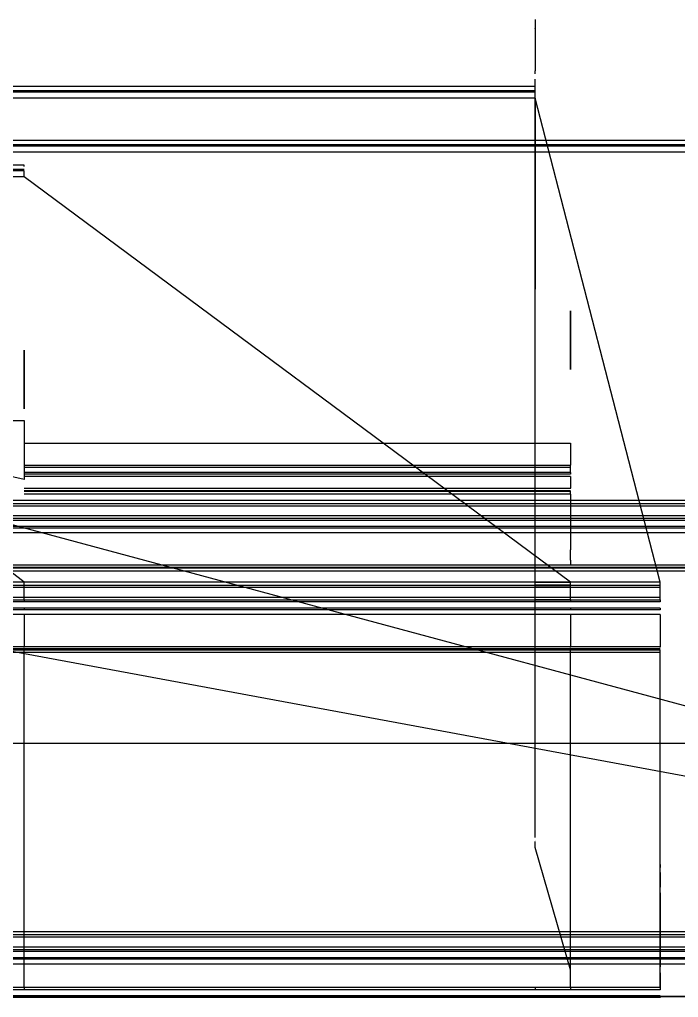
# Model space of a CAD drawing. Header units: metres. Extents: x -754 to -127, y 0 to 641.
# Drawn here: x -639.5 to -415.2, y 304.6 to 637.5 of the extents above; entities that cross this region are included whole.
import ezdxf

# ---------------------------------------------------------------- set-up
doc = ezdxf.new("R2010")
doc.units = ezdxf.units.M

msp = doc.modelspace()

# ---------------------------------------------------------------- linework, layer by layer
for p, q in [((-464, 637.52, -861.74), (-464, 637.52, -867.31)), ((-464, 637.52, -867.31), (-464, 635.52, -868.31)), ((-464, 637.52, -861.74), (-464, 635.52, -860.74)), ((-464, 637.52, -850.71), (-464, 635.52, -851.71)), ((-464, 637.52, -850.71), (-464, 637.52, -845.14)), ((-464, 637.52, -845.14), (-464, 635.52, -844.14)), ((-464, 637.52, -834.11), (-464, 635.52, -835.11)), ((-464, 637.52, -834.11), (-464, 637.52, -828.54)), ((-464, 637.52, -828.54), (-464, 635.52, -827.54)), ((-464, 635.52, -860.74), (-464, 635.52, -868.31)), ((-464, 635.52, -851.71), (-464, 635.52, -844.14)), ((-464, 635.52, -835.11), (-464, 635.52, -827.54)), ((-464, 635.52, -868.31), (-464, 634.52, -868.31)), ((-464, 635.52, -860.74), (-464, 634.52, -860.74)), ((-464, 635.52, -851.71), (-464, 634.52, -851.71)), ((-464, 635.52, -844.14), (-464, 634.52, -844.14)), ((-464, 635.52, -835.11), (-464, 634.52, -835.11)), ((-464, 635.52, -827.54), (-464, 634.52, -827.54)), ((-464, 634.52, -868.31), (-464, 634.54, -867.31)), ((-464, 634.54, -867.31), (-464, 629.89, -867.31)), ((-464, 634.52, -860.74), (-464, 634.54, -861.74)), ((-464, 634.54, -861.74), (-464, 629.89, -861.74)), ((-464, 634.52, -851.71), (-464, 634.54, -850.71)), ((-464, 634.54, -850.71), (-464, 629.89, -850.71)), ((-464, 634.52, -844.14), (-464, 634.54, -845.14)), ((-464, 634.54, -845.14), (-464, 629.89, -845.14)), ((-464, 634.52, -835.11), (-464, 634.54, -834.11)), ((-464, 634.54, -834.11), (-464, 629.89, -834.11)), ((-464, 634.52, -827.54), (-464, 634.54, -828.54)), ((-464, 634.54, -828.54), (-464, 629.89, -828.54)), ((-464, 634.52, -860.74), (-464, 634.52, -868.31)), ((-464, 634.52, -851.71), (-464, 634.52, -844.14)), ((-464, 634.52, -835.11), (-464, 634.52, -827.54)), ((-464, 629.89, -860.74), (-464, 629.89, -868.31)), ((-464, 629.89, -851.71), (-464, 629.89, -844.14)), ((-464, 629.89, -835.11), (-464, 629.89, -827.54)), ((-464, 629.89, -867.31), (-464, 629.89, -868.31)), ((-464, 629.89, -868.31), (-464, 628.89, -868.31)), ((-464, 629.89, -861.74), (-464, 629.89, -860.74)), ((-464, 629.89, -860.74), (-464, 628.89, -860.74)), ((-464, 629.89, -850.71), (-464, 629.89, -851.71)), ((-464, 629.89, -851.71), (-464, 628.89, -851.71)), ((-464, 629.89, -845.14), (-464, 629.89, -844.14)), ((-464, 629.89, -844.14), (-464, 628.89, -844.14)), ((-464, 629.89, -834.11), (-464, 629.89, -835.11)), ((-464, 629.89, -835.11), (-464, 628.89, -835.11)), ((-464, 629.89, -828.54), (-464, 629.89, -827.54)), ((-464, 629.89, -827.54), (-464, 628.89, -827.54)), ((-464, 628.89, -860.74), (-464, 628.89, -868.31)), ((-464, 628.89, -851.71), (-464, 628.89, -844.14)), ((-464, 628.89, -835.11), (-464, 628.89, -827.54)), ((-464, 628.89, -868.31), (-464, 628.89, -867.31)), ((-464, 628.89, -867.31), (-464, 623.02, -867.31)), ((-464, 628.89, -860.74), (-464, 628.89, -861.74)), ((-464, 628.89, -861.74), (-464, 623.02, -861.74)), ((-464, 628.89, -851.71), (-464, 628.89, -850.71)), ((-464, 628.89, -850.71), (-464, 623.02, -850.71)), ((-464, 628.89, -844.14), (-464, 628.89, -845.14)), ((-464, 628.89, -845.14), (-464, 623.02, -845.14)), ((-464, 628.89, -835.11), (-464, 628.89, -834.11)), ((-464, 628.89, -834.11), (-464, 623.02, -834.11)), ((-464, 628.89, -827.54), (-464, 628.89, -828.54)), ((-464, 628.89, -828.54), (-464, 623.02, -828.54)), ((-464, 623.02, -861.74), (-464, 623.02, -867.31)), ((-464, 623.02, -850.71), (-464, 623.02, -845.14)), ((-464, 623.02, -834.11), (-464, 623.02, -828.54)), ((-464, 623.02, -867.31), (-464, 621.02, -869.81)), ((-464, 623.02, -861.74), (-464, 621.02, -859.24)), ((-464, 623.02, -850.71), (-464, 621.02, -853.21)), ((-464, 623.02, -845.14), (-464, 621.02, -842.64)), ((-464, 623.02, -834.11), (-464, 621.02, -836.61)), ((-464, 623.02, -828.54), (-464, 621.02, -826.04)), ((-464, 621.02, -869.81), (-464, 621.02, -859.24)), ((-464, 621.02, -842.64), (-464, 621.02, -853.21)), ((-464, 621.02, -826.04), (-464, 621.02, -836.61)), ((-464, 621.02, -869.81), (-464, 620.02, -869.81)), ((-464, 621.02, -859.24), (-464, 620.02, -859.24)), ((-464, 621.02, -853.21), (-464, 620.02, -853.21)), ((-464, 621.02, -842.64), (-464, 620.02, -842.64)), ((-464, 621.02, -836.61), (-464, 620.02, -836.61)), ((-464, 621.02, -826.04), (-464, 620.02, -826.04)), ((-464, 619.02, -876.33), (-464, 620.02, -876.33)), ((-464, 620.02, -876.33), (-464, 620.02, -819.53)), ((-464, 619.02, -819.53), (-464, 620.02, -819.53)), ((-464, 619.02, -820.13), (-464, 619.02, -876.33)), ((-464, 619.02, -876.33), (-464, 619.02, -876.33)), ((-464, 619.02, -876.33), (-464, 619.02, -875.73)), ((-464, 619.02, -819.53), (-464, 619.02, -820.13)), ((-464, 619.02, -819.53), (-464, 619.02, -819.53)), ((-464, 617.22, -873.93), (-464, 617.22, -874.53)), ((-464, 617.22, -821.93), (-464, 617.22, -874.53)), ((-464, 613.81, -873.93), (-464, 617.22, -873.93)), ((-464, 613.81, -821.93), (-464, 617.22, -821.93)), ((-464, 617.22, -821.93), (-464, 617.22, -821.33)), ((-464, 614.75, -821.93), (-754, 614.75, -567.34)), ((-464, 613.25, -822.93), (-754, 613.25, -567.34)), ((-464, 612.75, -822.93), (-754, 612.75, -567.34)), ((-464, 614.2, -892.45), (-464, 614.75, -891.35)), ((-464, 614.75, -891.35), (-464, 614.75, -873.93)), ((-464, 613.81, -872.93), (-464, 613.81, -873.93)), ((-464, 542.75, -872.93), (-464, 613.81, -872.93)), ((-464, 613.81, -822.93), (-464, 613.81, -872.93)), ((-464, 542.75, -822.93), (-464, 613.81, -822.93)), ((-464, 613.81, -822.93), (-464, 613.81, -821.93)), ((-464, 613.25, -892.23), (-464, 613.25, -872.93)), ((-464, 612.75, -891.35), (-464, 612.75, -891.73)), ((-464, 610.75, -891.35), (-464, 612.75, -891.35)), ((-464, 612.75, -891.35), (-464, 612.75, -872.93)), ((-464, 610.75, -822.93), (-754, 610.75, -567.34)), ((-464, 610.81, -825.93), (-464, 610.81, -869.93)), ((-464, 610.81, -869.93), (-464, 545.75, -869.93)), ((-464, 610.75, -891.35), (-464, 610.75, -872.93)), ((-421.5, 446, -990.85), (-464, 610.75, -890.6)), ((-464, 609.81, -826.93), (-464, 609.81, -868.93)), ((-464, 609.81, -868.93), (-464, 546.75, -868.93)), ((-127.4, 596.38, -88.43), (-700, 596.38, -181.34)), ((-127.4, 594.88, -87.55), (-700, 594.88, -180.44)), ((-127.4, 594.38, -88.43), (-700, 594.38, -180.14)), ((-127.4, 592.38, -89.18), (-700, 592.38, -178.94)), ((-638, 588, -701.05), (-754, 588, -573.56)), ((-638, 586.5, -701.89), (-754, 586.5, -572.72)), ((-638, 586, -701.05), (-754, 586, -573.57)), ((-638, 587.45, -702.15), (-638, 588, -701.05)), ((-638, 586, -701.05), (-638, 586, -701.43)), ((-638, 584, -701.05), (-638, 586, -701.05)), ((-638, 584, -701.05), (-754, 584, -574.32)), ((-638, 584, -701.05), (-638, 584, -700.3)), ((-452, 446, -783.1), (-638, 584, -700.3)), ((-464, 546.75, -868.93), (-464, 546.75, -826.93)), ((-464, 545.75, -869.93), (-464, 545.75, -825.93)), ((-464, 540.75, -881.93), (-464, 542.75, -881.93)), ((-464, 542.75, -872.93), (-464, 542.75, -881.93)), ((-464, 542.75, -822.93), (-464, 542.75, -872.93)), ((-464, 542.75, -822.93), (-464, 542.75, -813.93)), ((-464, 540.75, -813.93), (-464, 542.75, -813.93)), ((-464, 540.75, -881.93), (-464, 540.76, -813.93)), ((-464, 534.75, -882.93), (-464, 540.75, -882.93)), ((-464, 540.75, -882.93), (-464, 540.75, -881.93)), ((-464, 540.75, -812.93), (-464, 540.75, -813.93)), ((-464, 534.75, -812.93), (-464, 540.75, -812.93)), ((-638, 446, -680.52), (-754, 536, -626.52)), ((-452, 538.36, -942.24), (-452, 538.36, -954.24)), ((-452, 538.36, -954.24), (-452, 518.36, -954.24)), ((-452, 518.36, -954.24), (-452, 538.36, -942.24)), ((-464, 534.75, -880.93), (-464, 534.75, -882.93)), ((-464, 359.67, -880.93), (-464, 534.75, -880.9)), ((-464, 534.75, -880.93), (-464, 534.75, -814.93)), ((-464, 359.67, -872.3), (-464, 534.75, -872.3)), ((-464, 359.67, -870.3), (-464, 534.75, -870.3)), ((-464, 359.67, -825.55), (-464, 534.75, -825.55)), ((-464, 359.67, -823.55), (-464, 534.75, -823.55)), ((-464, 359.67, -814.92), (-464, 534.75, -814.96)), ((-464, 534.75, -814.93), (-464, 534.75, -812.93)), ((-638, 524.99, -743.21), (-638, 524.99, -755.21)), ((-638, 524.99, -755.21), (-638, 504.99, -755.21)), ((-638, 504.99, -755.21), (-638, 524.99, -743.21)), ((-728, 500.99, -655.03), (-638, 500.99, -667.03)), ((-638, 480.99, -667.03), (-728, 500.99, -655.03)), ((-638, 500.99, -667.03), (-638, 480.99, -667.03)), ((-638, 493.31, -754.36), (-452, 493.3, -780.78)), ((-452, 493.3, -780.78), (-452, 485.87, -780.77)), ((-638, 485.87, -758.89), (-452, 485.87, -780.77)), ((-638, 485.15, -759.33), (-452, 485.15, -780.78)), ((-452, 483.31, -778.33), (-638, 483.31, -765.96)), ((-638, 483.31, -760.45), (-638, 483.31, -765.96)), ((-452, 482.81, -780.77), (-638, 482.81, -765.96)), ((-638, 482.81, -760.75), (-638, 482.81, -765.96)), ((-452, 485.15, -780.77), (-452, 485.87, -780.77)), ((-452, 483.31, -778.33), (-452, 485.15, -778.33)), ((-452, 483.31, -780.77), (-452, 482.81, -780.77)), ((-452, 483.31, -780.77), (-452, 483.31, -778.33)), ((-127.4, 327, -75.02), (-700, 481.15, -167.51)), ((-452, 482, -779.33), (-638, 482, -765.96)), ((-638, 482, -761.25), (-638, 482, -765.96)), ((-452, 482, -779.83), (-452, 482, -779.33)), ((-452, 482, -779.33), (-452, 478, -779.33)), ((-638, 478, -763.68), (-452, 478, -779.33)), ((-638, 477.25, -764.14), (-452, 477.25, -779.77)), ((-638, 477, -764.29), (-452, 477, -779.33)), ((-452, 477.73, -779.88), (-452, 478, -779.33)), ((-452, 477, -779.33), (-452, 477, -779.52)), ((-452, 476, -779.33), (-452, 477, -779.33)), ((-127.4, 473.78, -18.02), (-700, 473.78, -107.78)), ((-700, 472.78, -107.18), (-127.4, 472.78, -18.02)), ((-452, 476, -778.96), (-638, 476, -764.9)), ((-452, 476, -779.33), (-452, 476, -778.96)), ((-452, 476, -778.96), (-452, 457, -778.96)), ((-700, 472.03, -106.73), (-127.4, 472.03, -14.01)), ((-700, 468.64, -104.7), (-127.4, 468.64, -18.02)), ((-700, 467.78, -104.18), (-127.4, 467.78, -18.02)), ((-127.4, 467.03, -28.27), (-700, 467.03, -103.73)), ((-127.4, 464.9, -30.39), (-700, 464.9, -102.46)), ((-127.4, 464.4, -30.39), (-700, 464.4, -102.16)), ((-127.4, 462.78, -32.27), (-700, 462.78, -101.18)), ((-452, 453.5, -779.96), (-452, 457, -779.96)), ((-452, 457, -779.96), (-452, 457, -776.46)), ((-452, 453.5, -779.5), (-452, 452, -779.5)), ((-452, 453.5, -778.59), (-452, 453.5, -779.5)), ((-452, 453.5, -779.5), (-452, 453.5, -779.96)), ((-127.4, 451.78, -33.27), (-700, 451.78, -110.17)), ((-127.4, 451.03, -32.83), (-700, 451.03, -111.48)), ((-127.4, 450.78, -33.27), (-700, 450.78, -111.82)), ((-127.4, 449.78, -33.27), (-700, 449.78, -113.31)), ((-638, 446, -680.52), (-754, 446, -586.02)), ((-754, 445, -586.02), (-452, 445, -783.1)), ((-754, 444.25, -585.71), (-638, 444.25, -684.52)), ((-452, 446, -783.1), (-638, 446, -680.52)), ((-638, 445, -680.52), (-638, 446, -680.52)), ((-638, 444.25, -685.02), (-638, 445, -685.02)), ((-638, 445, -685.02), (-638, 445, -680.52)), ((-638, 444.25, -685.02), (-452, 444.25, -787.1)), ((-638, 442.2, -683.62), (-638, 444.25, -684.52)), ((-638, 444.25, -684.52), (-638, 444.25, -685.02)), ((-421.5, 446, -990.85), (-464, 446, -880.91)), ((-464, 446, -814.94), (-452, 446, -783.1)), ((-464, 445, -880.91), (-421.5, 445, -990.85)), ((-452, 445, -783.1), (-464, 445, -814.94)), ((-464, 444.25, -880.91), (-421.5, 444.25, -994.85)), ((-452, 444.25, -783.1), (-464, 444.25, -814.94)), ((-452, 445, -783.1), (-452, 446, -783.1)), ((-452, 444.25, -787.6), (-452, 445, -787.6)), ((-452, 445, -787.6), (-452, 445, -783.1)), ((-452, 442.2, -786.2), (-452, 444.25, -787.1)), ((-452, 444.25, -787.1), (-452, 444.25, -787.6)), ((-421.5, 445, -990.85), (-421.5, 446, -990.85)), ((-421.5, 444.25, -995.35), (-421.5, 445, -995.35)), ((-421.5, 445, -995.35), (-421.5, 445, -990.85)), ((-421.5, 442.2, -993.95), (-421.5, 444.25, -994.85)), ((-421.5, 444.25, -994.85), (-421.5, 444.25, -995.35)), ((-754, 440.87, -586.02), (-638, 440.87, -680.52)), ((-754, 440, -586.02), (-638, 440, -680.52)), ((-638, 440.87, -683.02), (-638, 442.2, -683.62)), ((-638, 440.87, -680.52), (-464, 440.87, -814.94)), ((-638, 440.87, -683.02), (-452, 440.87, -783.1)), ((-638, 440, -680.52), (-638, 440.87, -680.52)), ((-638, 440.87, -680.52), (-638, 440.87, -683.02)), ((-638, 440, -763.1), (-638, 439.25, -763.1)), ((-638, 440, -761.1), (-638, 439.25, -761.1)), ((-638, 440, -671.26), (-638, 439.25, -671.26)), ((-638, 440, -680.52), (-452, 440, -783.1)), ((-464, 440.87, -880.92), (-421.5, 440.87, -990.85)), ((-464, 440, -880.92), (-421.5, 440, -990.85)), ((-464, 440, -880.91), (-421.5, 440, -990.85)), ((-452, 440, -773.85), (-464, 440, -814.94)), ((-452, 440.87, -785.6), (-452, 442.2, -786.2)), ((-452, 440, -783.1), (-452, 440.87, -783.1)), ((-452, 440.87, -783.1), (-452, 440.87, -785.6)), ((-452, 440, -970.85), (-452, 439.25, -970.85)), ((-452, 440, -968.85), (-452, 439.25, -968.85)), ((-452, 440, -773.85), (-452, 439.25, -773.85)), ((-421.5, 440.87, -993.35), (-421.5, 442.2, -993.95)), ((-421.5, 440, -990.85), (-421.5, 440.87, -990.85)), ((-421.5, 440.87, -990.85), (-421.5, 440.87, -993.35)), ((-421.5, 440, -981.6), (-421.5, 439.25, -981.6)), ((-638, 439.25, -670.27), (-754, 439.25, -586.02)), ((-638, 437.13, -668.14), (-754, 437.13, -586.02)), ((-638, 436.63, -668.14), (-754, 436.63, -586.02)), ((-464, 439.25, -814.94), (-638, 439.25, -670.27)), ((-638, 439.25, -763.1), (-638, 439.25, -762.6)), ((-638, 439.25, -761.1), (-638, 439.25, -760.6)), ((-638, 439.25, -671.27), (-638, 439.25, -670.26)), ((-464, 437.13, -814.94), (-638, 437.13, -668.14)), ((-638, 437.13, -761.1), (-638, 436.63, -761.1)), ((-638, 437.13, -759.1), (-638, 436.63, -759.1)), ((-638, 437.13, -668.14), (-638, 436.63, -668.14)), ((-464, 436.63, -814.94), (-638, 436.63, -668.08)), ((-421.5, 439.25, -980.6), (-464, 439.25, -880.92)), ((-421.5, 437.13, -978.48), (-464, 437.13, -880.92)), ((-421.5, 436.63, -978.48), (-464, 436.63, -880.92)), ((-452, 439.25, -970.85), (-452, 439.25, -970.35)), ((-452, 439.25, -968.85), (-452, 439.25, -968.35)), ((-452, 439.25, -773.85), (-452, 439.25, -772.85)), ((-452, 437.13, -968.85), (-452, 436.63, -968.85)), ((-452, 437.13, -966.85), (-452, 436.63, -966.85)), ((-452, 437.13, -770.72), (-452, 436.63, -770.72)), ((-421.5, 439.25, -981.6), (-421.5, 439.25, -980.6)), ((-421.5, 437.13, -978.47), (-421.5, 436.63, -978.47)), ((-638, 435, -665.27), (-754, 435, -586.02)), ((-127.4, 327, -57.02), (-700, 433.15, -120.71)), ((-464, 435, -814.94), (-638, 435, -665.26)), ((-638, 435, -759.22), (-638, 424, -759.22)), ((-638, 435, -757.22), (-638, 424, -757.22)), ((-638, 435, -666.27), (-638, 435, -665.26)), ((-638, 435, -665.26), (-638, 424, -665.26)), ((-421.5, 435, -975.6), (-464, 435, -880.92)), ((-452, 435, -966.98), (-452, 424, -966.98)), ((-452, 435, -964.98), (-452, 424, -964.98)), ((-452, 435, -768.85), (-452, 435, -767.85)), ((-452, 435, -767.85), (-452, 424, -767.85)), ((-421.5, 435, -976.6), (-421.5, 435, -975.6)), ((-421.5, 435, -975.6), (-421.5, 424, -975.6)), ((-638, 424, -665.27), (-754, 424, -586.02)), ((-638, 423.25, -665.71), (-754, 423.25, -586.02)), ((-754, 423, -586.02), (-638, 423, -665.46)), ((-464, 424, -814.93), (-638, 424, -665.27)), ((-638, 423.73, -759.77), (-638, 424, -759.22)), ((-638, 423.73, -757.77), (-638, 424, -757.22)), ((-638, 423.73, -665.81), (-638, 424, -665.27)), ((-638, 423.73, -665.81), (-638, 424, -665.26)), ((-464, 423.25, -814.93), (-638, 423.25, -665.69)), ((-638, 423, -665.26), (-464, 423, -814.93)), ((-638, 422, -759.22), (-638, 423, -759.22)), ((-638, 422, -757.22), (-638, 423, -757.22)), ((-638, 422, -665.26), (-638, 423, -665.26)), ((-421.5, 424, -975.6), (-464, 424, -880.92)), ((-421.5, 423.25, -976.04), (-464, 423.25, -880.92)), ((-464, 423, -880.92), (-421.5, 423, -975.79)), ((-452, 423.73, -967.52), (-452, 424, -966.98)), ((-452, 423.73, -965.52), (-452, 424, -964.98)), ((-452, 423.73, -768.4), (-452, 424, -767.85)), ((-452, 423.73, -768.4), (-452, 424, -767.85)), ((-452, 422, -966.98), (-452, 423, -966.98)), ((-452, 422, -964.98), (-452, 423, -964.98)), ((-452, 422, -767.85), (-452, 423, -767.85)), ((-421.5, 423.73, -976.15), (-421.5, 424, -975.6)), ((-421.5, 423, -975.6), (-421.5, 423, -975.79)), ((-421.5, 422, -975.6), (-421.5, 423, -975.6)), ((-464, 422, -814.93), (-754, 422, -586.02)), ((-638, 422, -665.27), (-754, 422, -586.02)), ((-638, 308, -758.47), (-638, 422, -758.47)), ((-638, 308, -756.47), (-638, 422, -756.47)), ((-638, 308, -664.52), (-638, 422, -664.52)), ((-421.5, 422, -975.6), (-464, 422, -880.92)), ((-452, 308, -966.23), (-452, 422, -966.23)), ((-452, 308, -964.23), (-452, 422, -964.23)), ((-452, 308, -767.1), (-452, 422, -767.1)), ((-421.5, 422, -975.6), (-421.5, 422, -974.85)), ((-421.5, 308, -974.85), (-421.5, 422, -974.85)), ((-700, 391.22, -95.55), (-127.4, 391.22, -61.52)), ((-464, 359.12, -882.77), (-464, 359.67, -881.68)), ((-464, 359.67, -881.68), (-464, 359.67, -814.17)), ((-464, 359.12, -813.08), (-464, 359.67, -814.17)), ((-464, 358.17, -882.52), (-464, 358.17, -813.33)), ((-464, 357.67, -881.68), (-464, 357.67, -882.05)), ((-464, 355.67, -881.68), (-464, 357.67, -881.68)), ((-464, 357.67, -881.68), (-464, 357.67, -814.17)), ((-464, 357.67, -814.17), (-464, 357.67, -813.8)), ((-464, 355.67, -814.17), (-464, 357.67, -814.17)), ((-464, 355.67, -881.68), (-464, 355.67, -880.93)), ((-464, 355.67, -814.17), (-464, 355.67, -814.92)), ((-452, 314, -905.93), (-464, 355.67, -880.93)), ((-464, 355.67, -880.93), (-464, 355.67, -814.92)), ((-452, 314, -789.93), (-464, 355.67, -814.92)), ((-421.5, 349.83, -1096.96), (-421.5, 348.83, -1096.96)), ((-421.5, 349.83, -1076.71), (-421.5, 348.83, -1076.71)), ((-421.5, 349.83, -1096.96), (-421.5, 349.83, -1076.71)), ((-421.5, 348.83, -1096.96), (-421.5, 348.83, -1086.84)), ((-421.5, 348.83, -1076.71), (-421.5, 348.83, -1086.84)), ((-421.5, 347.2, -1095.09), (-421.5, 347.2, -1094.09)), ((-421.5, 347.2, -1094.09), (-421.5, 342.2, -1094.09)), ((-421.5, 347.2, -1094.09), (-421.5, 347.2, -1086.84)), ((-421.5, 347.2, -1079.59), (-421.5, 347.2, -1086.84)), ((-421.5, 347.2, -1079.59), (-421.5, 342.2, -1079.59)), ((-421.5, 347.2, -1078.59), (-421.5, 347.2, -1079.59)), ((-421.5, 341.93, -1094.64), (-421.5, 342.2, -1094.09)), ((-421.5, 342.2, -1094.09), (-421.5, 342.2, -1086.84)), ((-421.5, 342.2, -1079.59), (-421.5, 342.2, -1086.84)), ((-421.5, 341.93, -1079.04), (-421.5, 342.2, -1079.59)), ((-421.5, 341.45, -1094.53), (-421.5, 341.45, -1086.84)), ((-421.5, 341.45, -1079.15), (-421.5, 341.45, -1086.84)), ((-421.5, 341.2, -1094.09), (-421.5, 341.2, -1094.28)), ((-421.5, 340.2, -1094.09), (-421.5, 341.2, -1094.09)), ((-421.5, 341.2, -1094.09), (-421.5, 341.2, -1086.84)), ((-421.5, 341.2, -1079.59), (-421.5, 341.2, -1086.84)), ((-421.5, 341.2, -974.85), (-421.5, 341.2, -1079.76)), ((-421.5, 341.2, -1079.59), (-421.5, 341.2, -1079.4)), ((-421.5, 340.2, -1079.59), (-421.5, 341.2, -1079.59)), ((-421.5, 340.2, -1094.09), (-421.5, 340.2, -1093.34)), ((-421.5, 340.2, -1093.34), (-421.5, 340.2, -1086.84)), ((-421.5, 340.2, -1080.34), (-421.5, 340.2, -1086.84)), ((-421.5, 340.2, -1079.59), (-421.5, 340.2, -1080.34)), ((-421.5, 340.2, -1093.34), (-421.5, 315, -1093.34)), ((-421.5, 340.2, -1080.34), (-421.5, 315, -1080.34)), ((-421.5, 318, -1090.34), (-421.5, 337.2, -1090.34)), ((-421.5, 337.2, -1090.34), (-421.5, 337.2, -1083.34)), ((-421.5, 318.5, -1089.84), (-421.5, 336.7, -1089.84)), ((-421.5, 336.7, -1089.84), (-421.5, 336.7, -1083.84)), ((-421.5, 335.7, -1080.34), (-421.5, 335.7, -988.98)), ((-421.5, 334.7, -1076.25), (-421.5, 335.7, -1076.25)), ((-421.5, 335.7, -1076.25), (-421.5, 335.7, -1069.25)), ((-421.5, 335.7, -1074.99), (-421.5, 335.7, -1067.99)), ((-421.5, 334.7, -1069.25), (-421.5, 335.7, -1069.25)), ((-421.5, 334.7, -1068.25), (-421.5, 335.7, -1068.25)), ((-421.5, 335.7, -1068.25), (-421.5, 335.7, -1061.25)), ((-421.5, 334.7, -1061.25), (-421.5, 335.7, -1061.25)), ((-421.5, 334.7, -1060.25), (-421.5, 335.7, -1060.25)), ((-421.5, 335.7, -1060.25), (-421.5, 335.7, -1053.25)), ((-421.5, 334.7, -1053.25), (-421.5, 335.7, -1053.25)), ((-421.5, 334.7, -1052.37), (-421.5, 335.7, -1052.37)), ((-421.5, 335.7, -1052.37), (-421.5, 335.7, -1045.37)), ((-421.5, 334.7, -1045.37), (-421.5, 335.7, -1045.37)), ((-421.5, 334.7, -1044.37), (-421.5, 335.7, -1044.37)), ((-421.5, 335.7, -1044.37), (-421.5, 335.7, -1037.37)), ((-421.5, 334.7, -1037.37), (-421.5, 335.7, -1037.37)), ((-421.5, 334.7, -1036.37), (-421.5, 335.7, -1036.37)), ((-421.5, 335.7, -1036.37), (-421.5, 335.7, -1029.37)), ((-421.5, 334.7, -1029.37), (-421.5, 335.7, -1029.37)), ((-421.5, 334.7, -1028.02), (-421.5, 335.7, -1028.02)), ((-421.5, 335.7, -1028.02), (-421.5, 335.7, -1021.02)), ((-421.5, 334.7, -1021.02), (-421.5, 335.7, -1021.02)), ((-421.5, 334.7, -1019.76), (-421.5, 335.7, -1019.76)), ((-421.5, 335.7, -1019.76), (-421.5, 335.7, -1012.76)), ((-421.5, 334.7, -1012.76), (-421.5, 335.7, -1012.76)), ((-421.5, 334.7, -1011.76), (-421.5, 335.7, -1011.76)), ((-421.5, 335.7, -1011.76), (-421.5, 335.7, -1004.76)), ((-421.5, 334.7, -1004.76), (-421.5, 335.7, -1004.76)), ((-421.5, 334.7, -1003.76), (-421.5, 335.7, -1003.76)), ((-421.5, 335.7, -1003.76), (-421.5, 335.7, -996.76)), ((-421.5, 334.7, -996.76), (-421.5, 335.7, -996.76)), ((-421.5, 334.7, -995.76), (-421.5, 335.7, -995.76)), ((-421.5, 335.7, -995.76), (-421.5, 335.7, -988.76)), ((-421.5, 334.7, -988.76), (-421.5, 335.7, -988.76)), ((-421.5, 334.7, -987.76), (-421.5, 335.7, -987.76)), ((-421.5, 335.7, -987.76), (-421.5, 335.7, -980.76)), ((-421.5, 334.7, -980.76), (-421.5, 335.7, -980.76)), ((-421.5, 334.7, -1076.25), (-421.5, 334.7, -1075.75)), ((-421.5, 334.7, -1072.75), (-421.5, 334.7, -1076.03)), ((-421.5, 334.7, -1071.49), (-421.5, 334.7, -1074.78)), ((-421.5, 334.7, -1072.75), (-421.5, 334.7, -1069.47)), ((-421.5, 334.7, -1069.25), (-421.5, 334.7, -1069.75)), ((-421.5, 334.7, -1068.25), (-421.5, 334.7, -1067.75)), ((-421.5, 334.7, -1064.75), (-421.5, 334.7, -1068.03)), ((-421.5, 334.7, -1064.75), (-421.5, 334.7, -1061.47)), ((-421.5, 334.7, -1061.25), (-421.5, 334.7, -1061.75)), ((-421.5, 334.7, -1060.25), (-421.5, 334.7, -1059.75)), ((-421.5, 334.7, -1056.75), (-421.5, 334.7, -1060.03)), ((-421.5, 334.7, -1056.75), (-421.5, 334.7, -1053.47)), ((-421.5, 334.7, -1053.25), (-421.5, 334.7, -1053.75)), ((-421.5, 334.7, -1052.37), (-421.5, 334.7, -1051.87)), ((-421.5, 334.7, -1048.87), (-421.5, 334.7, -1052.15)), ((-421.5, 334.7, -1048.87), (-421.5, 334.7, -1045.59)), ((-421.5, 334.7, -1045.37), (-421.5, 334.7, -1045.87)), ((-421.5, 334.7, -1044.37), (-421.5, 334.7, -1043.87)), ((-421.5, 334.7, -1040.87), (-421.5, 334.7, -1044.15)), ((-421.5, 334.7, -1040.87), (-421.5, 334.7, -1037.59)), ((-421.5, 334.7, -1037.37), (-421.5, 334.7, -1037.87)), ((-421.5, 334.7, -1036.37), (-421.5, 334.7, -1035.87)), ((-421.5, 334.7, -1032.87), (-421.5, 334.7, -1036.15)), ((-421.5, 334.7, -1032.87), (-421.5, 334.7, -1029.59)), ((-421.5, 334.7, -1029.37), (-421.5, 334.7, -1029.87)), ((-421.5, 334.7, -1028.02), (-421.5, 334.7, -1027.52)), ((-421.5, 334.7, -1024.52), (-421.5, 334.7, -1027.81)), ((-421.5, 334.7, -1024.52), (-421.5, 334.7, -1021.24)), ((-421.5, 334.7, -1021.02), (-421.5, 334.7, -1021.52)), ((-421.5, 334.7, -1019.76), (-421.5, 334.7, -1019.26)), ((-421.5, 334.7, -1016.26), (-421.5, 334.7, -1019.54)), ((-421.5, 334.7, -1016.26), (-421.5, 334.7, -1012.98)), ((-421.5, 334.7, -1012.76), (-421.5, 334.7, -1013.26)), ((-421.5, 334.7, -1011.76), (-421.5, 334.7, -1011.26)), ((-421.5, 334.7, -1008.26), (-421.5, 334.7, -1011.54)), ((-421.5, 334.7, -1008.26), (-421.5, 334.7, -1004.98)), ((-421.5, 334.7, -1004.76), (-421.5, 334.7, -1005.26)), ((-421.5, 334.7, -1003.76), (-421.5, 334.7, -1003.26)), ((-421.5, 334.7, -1000.26), (-421.5, 334.7, -1003.54)), ((-421.5, 334.7, -1000.26), (-421.5, 334.7, -996.98)), ((-421.5, 334.7, -996.76), (-421.5, 334.7, -997.26)), ((-421.5, 334.7, -995.76), (-421.5, 334.7, -995.26)), ((-421.5, 334.7, -992.26), (-421.5, 334.7, -995.54)), ((-421.5, 334.7, -992.26), (-421.5, 334.7, -988.98)), ((-421.5, 334.7, -988.76), (-421.5, 334.7, -989.26)), ((-421.5, 334.7, -987.76), (-421.5, 334.7, -987.26)), ((-421.5, 334.7, -984.26), (-421.5, 334.7, -987.54)), ((-421.5, 334.7, -984.26), (-421.5, 334.7, -980.98)), ((-421.5, 334.7, -980.76), (-421.5, 334.7, -981.26)), ((-421.5, 332.7, -1074.22), (-421.5, 332.7, -1074.55)), ((-421.5, 332.7, -1074.22), (-421.5, 332.7, -1072.75)), ((-421.5, 332.7, -1071.29), (-421.5, 332.7, -1072.75)), ((-421.5, 332.7, -1071.29), (-421.5, 332.7, -1070.95)), ((-421.5, 332.7, -1066.22), (-421.5, 332.7, -1066.55)), ((-421.5, 332.7, -1066.22), (-421.5, 332.7, -1064.75)), ((-421.5, 332.7, -1063.29), (-421.5, 332.7, -1064.75)), ((-421.5, 332.7, -1063.29), (-421.5, 332.7, -1062.95)), ((-421.5, 332.7, -1058.22), (-421.5, 332.7, -1058.55)), ((-421.5, 332.7, -1058.22), (-421.5, 332.7, -1056.75)), ((-421.5, 332.7, -1055.29), (-421.5, 332.7, -1056.75)), ((-421.5, 332.7, -1055.29), (-421.5, 332.7, -1054.95)), ((-421.5, 332.7, -1050.34), (-421.5, 332.7, -1050.67)), ((-421.5, 332.7, -1050.34), (-421.5, 332.7, -1048.87)), ((-421.5, 332.7, -1047.4), (-421.5, 332.7, -1048.87)), ((-421.5, 332.7, -1047.4), (-421.5, 332.7, -1047.07)), ((-421.5, 332.7, -1042.34), (-421.5, 332.7, -1042.67)), ((-421.5, 332.7, -1042.34), (-421.5, 332.7, -1040.87)), ((-421.5, 332.7, -1039.4), (-421.5, 332.7, -1040.87)), ((-421.5, 332.7, -1039.4), (-421.5, 332.7, -1039.07)), ((-421.5, 332.7, -1034.34), (-421.5, 332.7, -1034.67)), ((-421.5, 332.7, -1034.34), (-421.5, 332.7, -1032.87)), ((-421.5, 332.7, -1031.4), (-421.5, 332.7, -1032.87)), ((-421.5, 332.7, -1031.4), (-421.5, 332.7, -1031.07)), ((-421.5, 332.7, -1025.99), (-421.5, 332.7, -1026.32)), ((-421.5, 332.7, -1025.99), (-421.5, 332.7, -1024.52)), ((-421.5, 332.7, -1023.06), (-421.5, 332.7, -1024.52)), ((-421.5, 332.7, -1023.06), (-421.5, 332.7, -1022.72)), ((-421.5, 332.7, -1017.73), (-421.5, 332.7, -1018.06)), ((-421.5, 332.7, -1017.73), (-421.5, 332.7, -1016.26)), ((-421.5, 332.7, -1014.8), (-421.5, 332.7, -1016.26)), ((-421.5, 332.7, -1014.8), (-421.5, 332.7, -1014.46)), ((-421.5, 332.7, -1009.73), (-421.5, 332.7, -1010.06)), ((-421.5, 332.7, -1009.73), (-421.5, 332.7, -1008.26)), ((-421.5, 332.7, -1006.8), (-421.5, 332.7, -1008.26)), ((-421.5, 332.7, -1006.8), (-421.5, 332.7, -1006.46)), ((-421.5, 332.7, -1001.73), (-421.5, 332.7, -1002.06)), ((-421.5, 332.7, -1001.73), (-421.5, 332.7, -1000.26)), ((-421.5, 332.7, -998.8), (-421.5, 332.7, -1000.26)), ((-421.5, 332.7, -998.8), (-421.5, 332.7, -998.46)), ((-421.5, 332.7, -993.73), (-421.5, 332.7, -994.06)), ((-421.5, 332.7, -993.73), (-421.5, 332.7, -992.26)), ((-421.5, 332.7, -990.8), (-421.5, 332.7, -992.26)), ((-421.5, 332.7, -990.8), (-421.5, 332.7, -990.46)), ((-421.5, 332.7, -985.73), (-421.5, 332.7, -986.06)), ((-421.5, 332.7, -985.73), (-421.5, 332.7, -984.26)), ((-421.5, 332.7, -982.8), (-421.5, 332.7, -984.26)), ((-421.5, 332.7, -982.8), (-421.5, 332.7, -982.46)), ((-127.4, 327, -57.02), (-728, 327, -507.52)), ((-728, 326, -507.52), (-127.4, 326, -57.02)), ((-728, 325.25, -507.52), (-127.4, 325.25, -53.01)), ((-728, 321.87, -507.52), (-127.4, 321.87, -57.02)), ((-728, 321, -507.52), (-127.4, 321, -57.02)), ((-127.4, 320.25, -67.27), (-728, 320.25, -507.52)), ((-127.4, 318.13, -69.39), (-728, 318.13, -507.52)), ((-127.4, 317.63, -69.39), (-728, 317.63, -507.52)), ((-421.5, 318.5, -1083.84), (-421.5, 318.5, -1089.84)), ((-421.5, 318, -1083.34), (-421.5, 318, -1090.34)), ((-127.4, 316, -72.27), (-728, 316, -507.52)), ((-452, 313, -905.93), (-452, 314, -905.93)), ((-452, 314, -905.93), (-452, 314, -789.93)), ((-452, 313, -789.93), (-452, 314, -789.93)), ((-452, 313, -785.42), (-452, 313, -905.93)), ((-452, 312.25, -910.43), (-452, 313, -910.43)), ((-452, 313, -910.43), (-452, 313, -905.93)), ((-452, 312.25, -785.42), (-452, 313, -785.42)), ((-452, 313, -785.42), (-452, 313, -789.93)), ((-421.5, 313, -1094.38), (-421.5, 315, -1094.38)), ((-421.5, 315, -1093.34), (-421.5, 315, -1094.38)), ((-421.5, 315, -1086.84), (-421.5, 315, -1093.34)), ((-421.5, 315, -1086.84), (-421.5, 315, -1080.34)), ((-421.5, 315, -1080.34), (-421.5, 315, -1079.3)), ((-421.5, 313, -1079.3), (-421.5, 315, -1079.3)), ((-421.5, 313.43, -1074.91), (-421.5, 313.43, -1074.7)), ((-421.5, 313.43, -1074.7), (-421.5, 313.43, -1072.75)), ((-421.5, 313.43, -1070.81), (-421.5, 313.43, -1072.75)), ((-421.5, 313.43, -1070.59), (-421.5, 313.43, -1070.81)), ((-421.5, 313.43, -1066.91), (-421.5, 313.43, -1066.7)), ((-421.5, 313.43, -1066.7), (-421.5, 313.43, -1064.75)), ((-421.5, 313.43, -1062.81), (-421.5, 313.43, -1064.75)), ((-421.5, 313.43, -1062.59), (-421.5, 313.43, -1062.81)), ((-421.5, 313.43, -1058.91), (-421.5, 313.43, -1058.7)), ((-421.5, 313.43, -1058.7), (-421.5, 313.43, -1056.75)), ((-421.5, 313.43, -1054.81), (-421.5, 313.43, -1056.75)), ((-421.5, 313.43, -1054.59), (-421.5, 313.43, -1054.81)), ((-421.5, 313.43, -1051.03), (-421.5, 313.43, -1050.82)), ((-421.5, 313.43, -1050.82), (-421.5, 313.43, -1048.87)), ((-421.5, 313.43, -1046.93), (-421.5, 313.43, -1048.87)), ((-421.5, 313.43, -1046.71), (-421.5, 313.43, -1046.93)), ((-421.5, 313.43, -1043.03), (-421.5, 313.43, -1042.82)), ((-421.5, 313.43, -1042.82), (-421.5, 313.43, -1040.87)), ((-421.5, 313.43, -1038.93), (-421.5, 313.43, -1040.87)), ((-421.5, 313.43, -1038.71), (-421.5, 313.43, -1038.93)), ((-421.5, 313.43, -1035.03), (-421.5, 313.43, -1034.82)), ((-421.5, 313.43, -1034.82), (-421.5, 313.43, -1032.87)), ((-421.5, 313.43, -1030.93), (-421.5, 313.43, -1032.87)), ((-421.5, 313.43, -1030.71), (-421.5, 313.43, -1030.93)), ((-421.5, 313.43, -1026.69), (-421.5, 313.43, -1026.47)), ((-421.5, 313.43, -1026.47), (-421.5, 313.43, -1024.52)), ((-421.5, 313.43, -1022.58), (-421.5, 313.43, -1024.52)), ((-421.5, 313.43, -1022.36), (-421.5, 313.43, -1022.58)), ((-421.5, 313.43, -1018.42), (-421.5, 313.43, -1018.21)), ((-421.5, 313.43, -1018.21), (-421.5, 313.43, -1016.26)), ((-421.5, 313.43, -1014.32), (-421.5, 313.43, -1016.26)), ((-421.5, 313.43, -1014.1), (-421.5, 313.43, -1014.32)), ((-421.5, 313.43, -1010.42), (-421.5, 313.43, -1010.21)), ((-421.5, 313.43, -1010.21), (-421.5, 313.43, -1008.26)), ((-421.5, 313.43, -1006.32), (-421.5, 313.43, -1008.26)), ((-421.5, 313.43, -1006.1), (-421.5, 313.43, -1006.32)), ((-421.5, 313.43, -1002.42), (-421.5, 313.43, -1002.21)), ((-421.5, 313.43, -1002.21), (-421.5, 313.43, -1000.26)), ((-421.5, 313.43, -998.32), (-421.5, 313.43, -1000.26)), ((-421.5, 313.43, -998.1), (-421.5, 313.43, -998.32)), ((-421.5, 313.43, -994.42), (-421.5, 313.43, -994.21)), ((-421.5, 313.43, -994.21), (-421.5, 313.43, -992.26)), ((-421.5, 313.43, -990.32), (-421.5, 313.43, -992.26)), ((-421.5, 313.43, -990.1), (-421.5, 313.43, -990.32)), ((-421.5, 313.43, -986.42), (-421.5, 313.43, -986.21)), ((-421.5, 313.43, -986.21), (-421.5, 313.43, -984.26)), ((-421.5, 313.43, -982.32), (-421.5, 313.43, -984.26)), ((-421.5, 313.43, -982.1), (-421.5, 313.43, -982.32)), ((-421.5, 313, -1086.84), (-421.5, 313, -1094.38)), ((-421.5, 313, -1086.84), (-421.5, 313, -1079.3)), ((-421.5, 313, -1094.38), (-421.5, 313, -1094.84)), ((-421.5, 313, -1094.84), (-421.5, 308, -1094.84)), ((-421.5, 313, -1079.3), (-421.5, 313, -1078.84)), ((-421.5, 313, -1078.84), (-421.5, 308, -1078.84)), ((-452, 312.25, -785.42), (-452, 312.25, -909.93)), ((-452, 310.2, -909.03), (-452, 312.25, -909.93)), ((-452, 312.25, -909.93), (-452, 312.25, -910.43)), ((-452, 310.2, -786.82), (-452, 312.25, -785.92)), ((-452, 312.25, -785.92), (-452, 312.25, -785.42)), ((-452, 308.87, -908.43), (-452, 310.2, -909.03)), ((-452, 308.87, -787.43), (-452, 310.2, -786.82)), ((-421.5, 312.67, -1074.91), (-421.5, 312.67, -1072.75)), ((-421.5, 312.67, -1070.59), (-421.5, 312.67, -1072.75)), ((-421.5, 312.67, -1066.91), (-421.5, 312.67, -1064.75)), ((-421.5, 312.67, -1062.59), (-421.5, 312.67, -1064.75)), ((-421.5, 312.67, -1058.91), (-421.5, 312.67, -1056.75)), ((-421.5, 312.67, -1054.59), (-421.5, 312.67, -1056.75)), ((-421.5, 312.67, -1051.03), (-421.5, 312.67, -1048.87)), ((-421.5, 312.67, -1046.71), (-421.5, 312.67, -1048.87)), ((-421.5, 312.67, -1043.03), (-421.5, 312.67, -1040.87)), ((-421.5, 312.67, -1038.71), (-421.5, 312.67, -1040.87)), ((-421.5, 312.67, -1035.03), (-421.5, 312.67, -1032.87)), ((-421.5, 312.67, -1030.71), (-421.5, 312.67, -1032.87)), ((-421.5, 312.67, -1026.69), (-421.5, 312.67, -1024.52)), ((-421.5, 312.67, -1022.36), (-421.5, 312.67, -1024.52)), ((-421.5, 312.67, -1018.42), (-421.5, 312.67, -1016.26)), ((-421.5, 312.67, -1014.1), (-421.5, 312.67, -1016.26)), ((-421.5, 312.67, -1010.42), (-421.5, 312.67, -1008.26)), ((-421.5, 312.67, -1006.1), (-421.5, 312.67, -1008.26)), ((-421.5, 312.67, -1002.42), (-421.5, 312.67, -1000.26)), ((-421.5, 312.67, -998.1), (-421.5, 312.67, -1000.26)), ((-421.5, 312.67, -994.42), (-421.5, 312.67, -992.26)), ((-421.5, 312.67, -990.1), (-421.5, 312.67, -992.26)), ((-421.5, 312.67, -986.42), (-421.5, 312.67, -984.26)), ((-421.5, 312.67, -982.1), (-421.5, 312.67, -984.26)), ((-421.5, 311.43, -1075.75), (-421.5, 308, -1075.75)), ((-421.5, 311.43, -1072.75), (-421.5, 311.43, -1075.75)), ((-421.5, 311.43, -1072.75), (-421.5, 311.43, -1069.75)), ((-421.5, 311.43, -1069.75), (-421.5, 308, -1069.75)), ((-421.5, 311.43, -1067.75), (-421.5, 308, -1067.75)), ((-421.5, 311.43, -1064.75), (-421.5, 311.43, -1067.75)), ((-421.5, 311.43, -1064.75), (-421.5, 311.43, -1061.75)), ((-421.5, 311.43, -1061.75), (-421.5, 308, -1061.75)), ((-421.5, 311.43, -1059.75), (-421.5, 308, -1059.75)), ((-421.5, 311.43, -1056.75), (-421.5, 311.43, -1059.75)), ((-421.5, 311.43, -1056.75), (-421.5, 311.43, -1053.75)), ((-421.5, 311.43, -1053.75), (-421.5, 308, -1053.75)), ((-421.5, 311.43, -1051.87), (-421.5, 308, -1051.87)), ((-421.5, 311.43, -1048.87), (-421.5, 311.43, -1051.87)), ((-421.5, 311.43, -1048.87), (-421.5, 311.43, -1045.87)), ((-421.5, 311.43, -1045.87), (-421.5, 308, -1045.87)), ((-421.5, 311.43, -1043.87), (-421.5, 308, -1043.87)), ((-421.5, 311.43, -1040.87), (-421.5, 311.43, -1043.87)), ((-421.5, 311.43, -1040.87), (-421.5, 311.43, -1037.87)), ((-421.5, 311.43, -1037.87), (-421.5, 308, -1037.87)), ((-421.5, 311.43, -1035.87), (-421.5, 308, -1035.87)), ((-421.5, 311.43, -1032.87), (-421.5, 311.43, -1035.87)), ((-421.5, 311.43, -1032.87), (-421.5, 311.43, -1029.87)), ((-421.5, 311.43, -1029.87), (-421.5, 308, -1029.87)), ((-421.5, 311.43, -1027.52), (-421.5, 308, -1027.52)), ((-421.5, 311.43, -1024.52), (-421.5, 311.43, -1027.52)), ((-421.5, 311.43, -1024.52), (-421.5, 311.43, -1021.52)), ((-421.5, 311.43, -1021.52), (-421.5, 308, -1021.52)), ((-421.5, 311.43, -1019.26), (-421.5, 308, -1019.26)), ((-421.5, 311.43, -1016.26), (-421.5, 311.43, -1019.26)), ((-421.5, 311.43, -1016.26), (-421.5, 311.43, -1013.26)), ((-421.5, 311.43, -1013.26), (-421.5, 308, -1013.26)), ((-421.5, 311.43, -1011.26), (-421.5, 308, -1011.26)), ((-421.5, 311.43, -1008.26), (-421.5, 311.43, -1011.26)), ((-421.5, 311.43, -1008.26), (-421.5, 311.43, -1005.26)), ((-421.5, 311.43, -1005.26), (-421.5, 308, -1005.26)), ((-421.5, 311.43, -1003.26), (-421.5, 308, -1003.26)), ((-421.5, 311.43, -1000.26), (-421.5, 311.43, -1003.26)), ((-421.5, 311.43, -1000.26), (-421.5, 311.43, -997.26)), ((-421.5, 311.43, -997.26), (-421.5, 308, -997.26)), ((-421.5, 311.43, -995.26), (-421.5, 308, -995.26)), ((-421.5, 311.43, -992.26), (-421.5, 311.43, -995.26)), ((-421.5, 311.43, -992.26), (-421.5, 311.43, -989.26)), ((-421.5, 311.43, -989.26), (-421.5, 308, -989.26)), ((-421.5, 311.43, -987.26), (-421.5, 308, -987.26)), ((-421.5, 311.43, -984.26), (-421.5, 311.43, -987.26)), ((-421.5, 311.43, -984.26), (-421.5, 311.43, -981.26)), ((-421.5, 311.43, -981.26), (-421.5, 308, -981.26)), ((-452, 308, -773.85), (-754, 308, -586.02)), ((-421.5, 307.25, -1100.59), (-754, 307.25, -586.02)), ((-638, 308, -763.1), (-638, 307.25, -763.1)), ((-638, 308, -761.1), (-638, 307.25, -761.1)), ((-638, 308, -671.26), (-638, 307.25, -671.26)), ((-464, 308, -891.93), (-464, 307.25, -891.93)), ((-464, 308, -889.93), (-464, 307.25, -889.93)), ((-464, 308, -805.92), (-464, 307.25, -805.92)), ((-464, 308, -803.92), (-464, 307.25, -803.92)), ((-452, 308.87, -787.43), (-452, 308.87, -905.93)), ((-452, 308, -905.93), (-452, 308.87, -905.93)), ((-452, 308.87, -905.93), (-452, 308.87, -908.43)), ((-452, 308, -789.93), (-452, 308.87, -789.93)), ((-452, 308.87, -789.93), (-452, 308.87, -787.43)), ((-421.5, 308, -981.6), (-452, 308, -773.85)), ((-452, 308, -970.85), (-452, 307.25, -970.85)), ((-452, 308, -968.85), (-452, 307.25, -968.85)), ((-452, 308, -902.68), (-452, 307.25, -902.68)), ((-452, 308, -793.18), (-452, 307.25, -793.18)), ((-452, 308, -773.85), (-452, 307.25, -773.85)), ((-452, 308, -905.93), (-452, 308, -789.93)), ((-421.5, 308, -1100.49), (-421.5, 308, -1106.49)), ((-421.5, 308, -1101.59), (-421.5, 307.25, -1101.59)), ((-421.5, 308, -981.6), (-421.5, 308, -1101.59)), ((-421.5, 308, -1101.59), (-421.5, 308, -981.6)), ((-421.5, 308, -1098.49), (-421.5, 308, -1098.49)), ((-421.5, 308, -1092.49), (-421.5, 308, -1098.49)), ((-421.5, 308, -1093.34), (-421.5, 308, -1086.84)), ((-421.5, 308, -1080.34), (-421.5, 308, -1086.84)), ((-421.5, 308, -1075.75), (-421.5, 308, -1075.75)), ((-421.5, 308, -1069.75), (-421.5, 308, -1075.75)), ((-421.5, 308, -1067.75), (-421.5, 308, -1067.75)), ((-421.5, 308, -1061.75), (-421.5, 308, -1067.75)), ((-421.5, 308, -1059.75), (-421.5, 308, -1059.75)), ((-421.5, 308, -1053.75), (-421.5, 308, -1059.75)), ((-421.5, 308, -1051.87), (-421.5, 308, -1051.87)), ((-421.5, 308, -1045.87), (-421.5, 308, -1051.87)), ((-421.5, 308, -1043.87), (-421.5, 308, -1043.87)), ((-421.5, 308, -1037.87), (-421.5, 308, -1043.87)), ((-421.5, 308, -1035.87), (-421.5, 308, -1035.87)), ((-421.5, 308, -1029.87), (-421.5, 308, -1035.87)), ((-421.5, 308, -1027.52), (-421.5, 308, -1027.52)), ((-421.5, 308, -1021.52), (-421.5, 308, -1027.52)), ((-421.5, 308, -1019.26), (-421.5, 308, -1019.26)), ((-421.5, 308, -1013.26), (-421.5, 308, -1019.26)), ((-421.5, 308, -1011.26), (-421.5, 308, -1011.26)), ((-421.5, 308, -1005.26), (-421.5, 308, -1011.26)), ((-421.5, 308, -1003.26), (-421.5, 308, -1003.26)), ((-421.5, 308, -997.26), (-421.5, 308, -1003.26)), ((-421.5, 308, -995.48), (-421.5, 307.25, -995.48)), ((-421.5, 308, -995.26), (-421.5, 308, -995.26)), ((-421.5, 308, -989.26), (-421.5, 308, -995.26)), ((-421.5, 308, -993.48), (-421.5, 307.25, -993.48)), ((-421.5, 308, -987.26), (-421.5, 308, -987.26)), ((-421.5, 308, -981.26), (-421.5, 308, -987.26)), ((-421.5, 308, -1094.84), (-421.5, 308, -1093.34)), ((-421.5, 308, -1078.84), (-421.5, 308, -1080.34)), ((-421.5, 307.26, -992.51), (-421.5, 307.25, -1100.59)), ((-421.5, 307.25, -1101.59), (-421.5, 307.25, -1100.59)), ((-421.5, 305.13, -1098.46), (-754, 305.13, -586.02)), ((-421.5, 304.63, -1098.39), (-754, 304.63, -586.02)), ((-127.4, 305, -72.27), (-700, 305, -503.89)), ((-700, 305, -91.02), (-127.4, 305, -90.27)), ((-638, 305.13, -761.1), (-638, 304.63, -761.1)), ((-638, 305.13, -759.1), (-638, 304.63, -759.1)), ((-638, 305.13, -668.14), (-638, 304.63, -668.14)), ((-464, 305.13, -889.93), (-464, 304.63, -889.93)), ((-464, 305.13, -887.93), (-464, 304.63, -887.93)), ((-464, 305.13, -807.92), (-464, 304.63, -807.92)), ((-464, 305.13, -805.92), (-464, 304.63, -805.92)), ((-452, 305.13, -968.85), (-452, 304.63, -968.85)), ((-452, 305.13, -966.85), (-452, 304.63, -966.85)), ((-452, 305.13, -899.55), (-452, 304.63, -899.55)), ((-452, 305.13, -796.3), (-452, 304.63, -796.3)), ((-452, 305.13, -770.72), (-452, 304.63, -770.72)), ((-421.5, 305.13, -992.51), (-421.5, 305.13, -1098.46)), ((-421.5, 305.13, -1078.46), (-421.5, 304.63, -1078.46)), ((-421.5, 305.13, -1076.46), (-421.5, 304.63, -1076.46)), ((-421.5, 305.13, -993.48), (-421.5, 304.63, -993.48)), ((-421.5, 305.13, -991.48), (-421.5, 304.63, -991.48)), ((-421.5, 304.63, -992.51), (-421.5, 304.63, -1098.4))]:
    msp.add_line(p, q)

doc.saveas('drawing.dxf')
